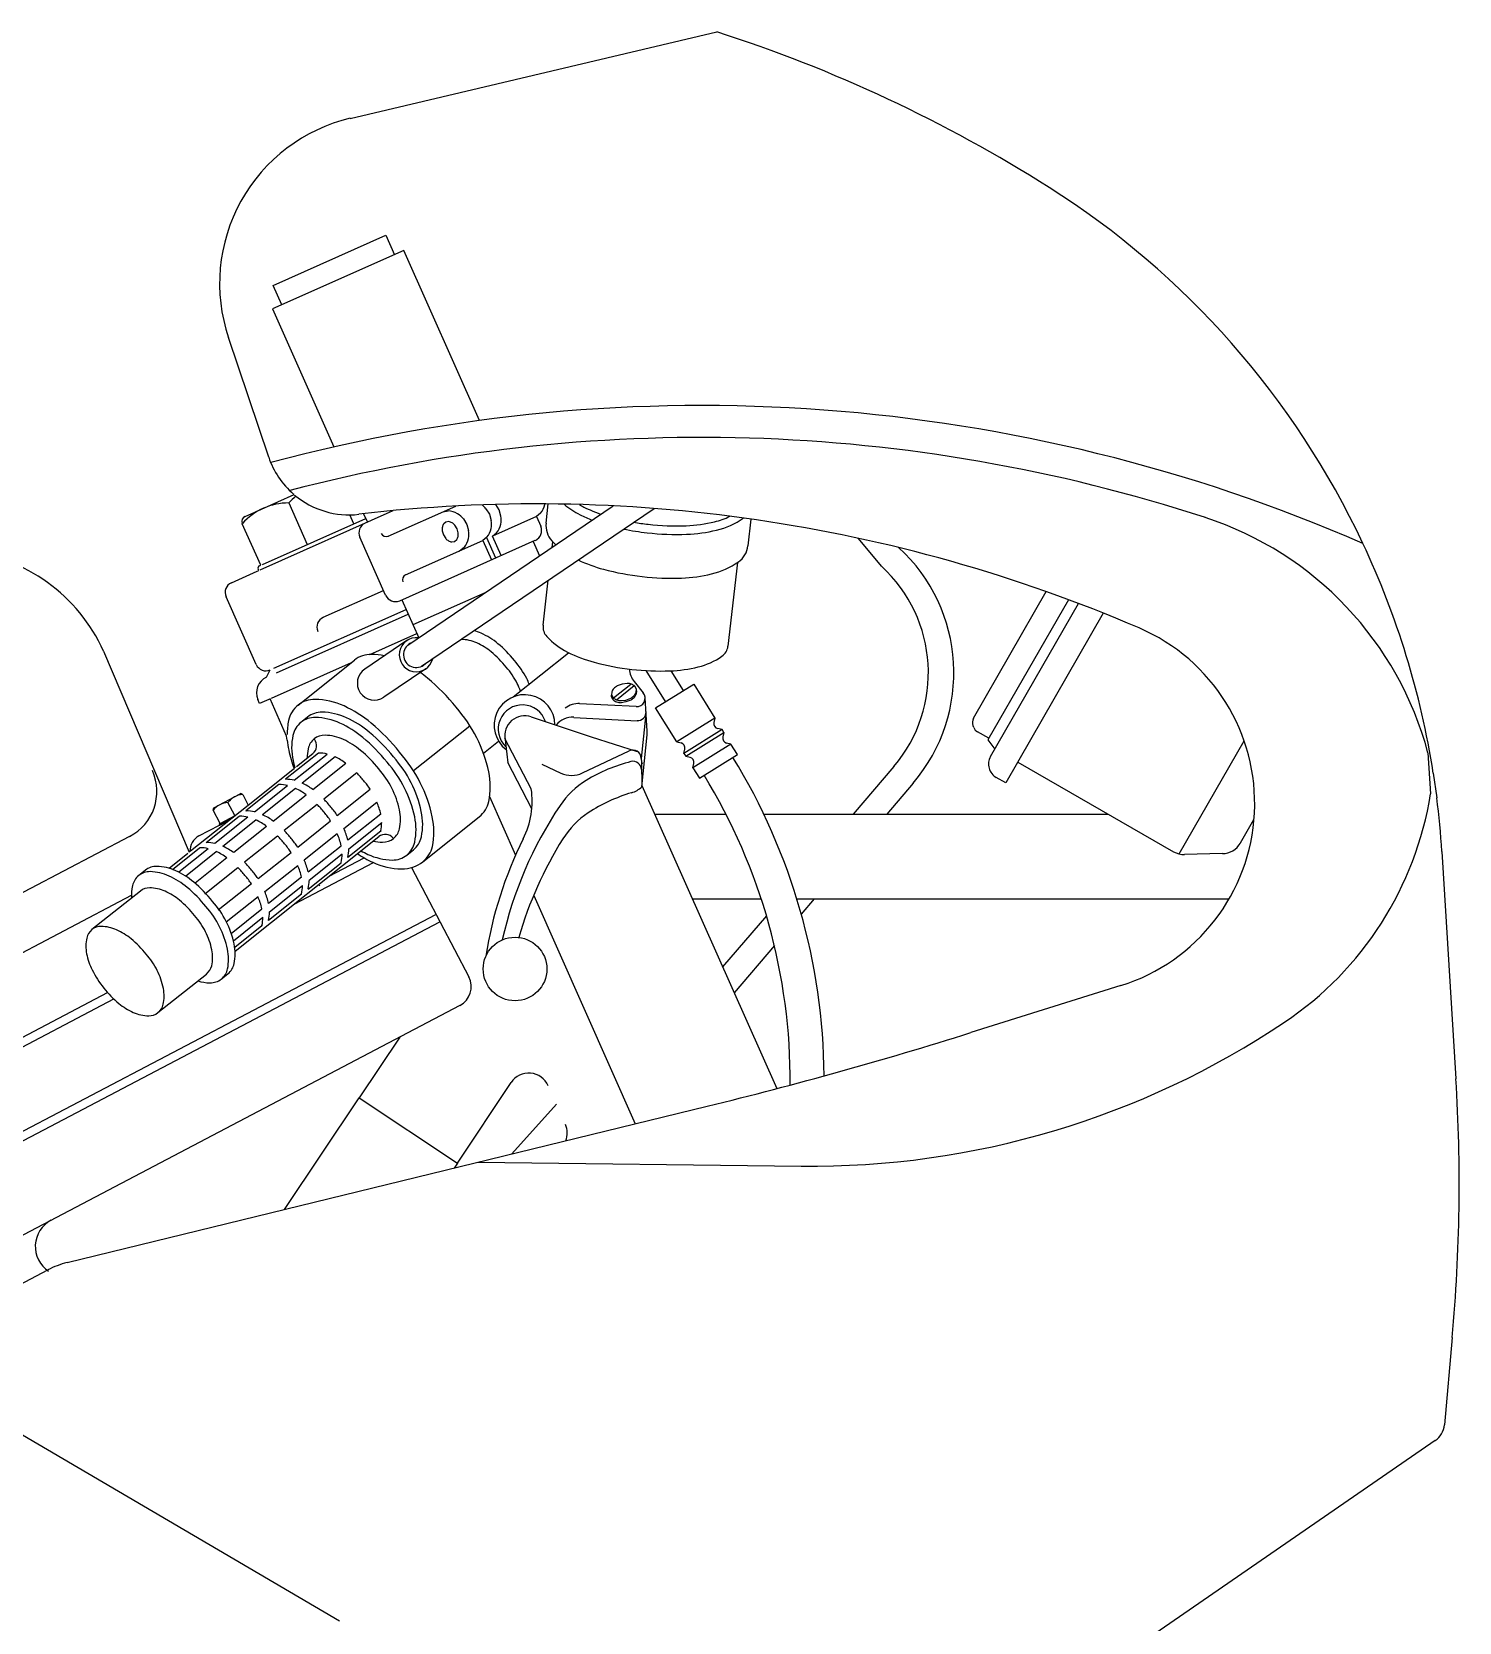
# Model space of a CAD drawing. Extents: x 0 to 1121, y 0 to 612.
# Drawn here: x 726.1 to 961.6, y 350 to 612.3 of the extents above; entities that cross this region are included whole.
import ezdxf

# ---------------------------------------------------------------- set-up
doc = ezdxf.new("R2010")
doc.units = 0
doc.layers.add('WHITE', color=7, linetype='CONTINUOUS')
doc.layers.add('YELLOW', color=2, linetype='CONTINUOUS')

msp = doc.modelspace()

# ---------------------------------------------------------------- linework, layer by layer
at = {"layer": 'WHITE', "linetype": 'CONTINUOUS'}
for p, q in [((778.666, 598.066), (839.107594, 612.341839)), ((765.202022, 542.190254), (758.576, 561.89)), ((761.306, 532.406), (769.398, 536.004)), ((769.398, 536.004), (769.286693, 536.090745)), ((760.847559, 531.19907), (760.827572, 531.258378)), ((763.896, 524.356), (760.847559, 531.19907)), ((761.31387, 532.397326), (761.306, 532.406)), ((759.054211, 521.460705), (763.32602, 523.363489)), ((763.32602, 523.363489), (763.56, 523.46)), ((763.56, 523.46), (763.448, 523.698)), ((763.448, 523.698), (763.456311, 523.695171)), ((763.669171, 524.249689), (763.896, 524.356)), ((763.151295, 507.964211), (758.167295, 519.150211)), ((737.94, 510.174), (752.066, 477.008)), ((764.843137, 505.885927), (765.461789, 507.077295)), ((763.714, 501.55), (763.42, 502.18)), ((765.20442, 502.213175), (763.714, 501.55)), ((765.436, 502.306), (765.20442, 502.213175)), ((768.167782, 496.160588), (765.436, 502.306)), ((768.269626, 495.500609), (768.167782, 496.160588)), ((761.836248, 484.795265), (769.160971, 490.632559)), ((769.160971, 490.632559), (769.398, 490.812)), ((957.326898, 490.072588), (957.90546, 485.995015)), ((756.168, 484.33), (760.508, 486.64)), ((760.508, 486.64), (760.509975, 486.633587)), ((760.907587, 486.512025), (760.914, 486.514)), ((760.914, 486.514), (761.836248, 484.795265)), ((756.042, 483.924), (756.048413, 483.925975)), ((757.200203, 481.761091), (756.042, 483.924)), ((756.169975, 484.323587), (756.168, 484.33)), ((753.704226, 479.682989), (757.076109, 481.456598)), ((757.076109, 481.456598), (757.066387, 481.534274)), ((757.124274, 481.723613), (757.134, 481.726)), ((757.134, 481.726), (757.200203, 481.761091)), ((752.066, 477.008), (752.207605, 477.109212)), ((958.743541, 477.110003), (958.738, 477.106)), ((958.738, 477.106), (961.068, 439.642)), ((960.468, 396.942), (959.158, 382.522)), ((957.653743, 379.961844), (899.850076, 340.136891))]:
    msp.add_line(p, q, dxfattribs=at)
for centre, radius, start, end in [((765.996, 384.776), 239.022, 57.632, 72.189), ((785.106, 570.822), 28, 103.289, 198.61), ((819.014, 468.412), 140, 25.162, 57.632), ((778.47, 546.658), 14, -161.39, -130.991759), ((761.684, 531.566), 0.91, 114, 199.757884), ((819.013287, 468.416551), 139.99871, 8.898667, 25.16019), ((712.362, 498.778), 28, 24, 84.529), ((763.84, 523.866), 0.42, 114, 204), ((759.766, 519.862), 1.75, 114, 204), ((764.75, 508.676), 1.75, -156, -66), ((765.982, 503.328), 2.8, 114, 204), ((780.113156, 496.32629), 11.872277, -176.012032, -167.960997), ((788.394738, 498.065854), 20.334563, -168.034391, -159.100777), ((760.648, 486.374), 0.294, 28, 118), ((819.014, 468.412), 140, 3.562, 7.215), ((756.308, 484.064), 0.294, 118, 208), ((757.19, 481.6), 0.14, 118, 208), ((755.006, 477.204), 2.8, 117.705, 181.94), ((681.604, 422.254), 280, -5.185, 3.562), ((955.668, 382.844), 3.5, -55.434, -5.185)]:
    msp.add_arc(centre, radius, start, end, dxfattribs=at)
at = {"layer": 'YELLOW', "linetype": 'CONTINUOUS'}
for p, q in [((778.669839, 598.072245), (778.666, 598.066)), ((893.957659, 586.660448), (893.963721, 586.659788)), ((765.94, 570.5), (784.504, 578.774)), ((784.504, 578.774), (785.932, 575.568)), ((787.472, 576.254), (765.828, 566.622)), ((799.96, 548.212), (787.472, 576.254)), ((767.368, 567.308), (765.94, 570.5)), ((765.828, 566.622), (775.964, 543.858)), ((758.576, 561.89), (758.570044, 561.886508)), ((763.810687, 523.579374), (785.764, 533.358)), ((768.52563, 534.617567), (771.568, 527.772)), ((779.24, 531.188), (778.582, 532.658)), ((780.864, 532.854), (781.48, 531.454)), ((784.938, 529.158), (796.068, 534.114)), ((788.144, 511.154), (822.024, 534.142)), ((790.412, 507.682), (828.772, 533.708)), ((793.94, 533.162), (794.822, 533.302)), ((801.052, 533.652), (801.626, 532.756)), ((801.626, 532.756), (801.906, 531.734)), ((802.662, 534.352), (802.648, 534.366)), ((803.222, 533.47), (802.662, 534.352)), ((803.502, 532.448), (803.222, 533.47)), ((810.054, 532.924), (809.368, 532.364)), ((810.964, 531.314), (811.314, 534.45)), ((764.181868, 524.491109), (781.214, 532.07)), ((793.842, 530.04), (794.024, 529.368)), ((794.444, 531.468), (794.08, 531.174)), ((794.906, 531.538), (794.444, 531.468)), ((796.278, 530.376), (795.9, 530.964)), ((796.474, 529.704), (796.278, 530.376)), ((797.328, 531.986), (797.888, 531.09)), ((797.888, 531.09), (798.182, 530.082)), ((809.368, 532.364), (802.116, 529.144)), ((809.368, 532.364), (810.084705, 530.765789)), ((843.514, 532.126), (843.5, 532.112)), ((844.76, 531.958), (844.27, 527.548)), ((784.501295, 519.388211), (780.231295, 528.978211)), ((786.814, 518.49), (809.186, 528.458)), ((787.78, 522.76), (800.52, 528.43)), ((794.024, 529.368), (794.402, 528.78)), ((795.41, 528.206), (795.872, 528.276)), ((795.872, 528.276), (796.222, 528.57)), ((797.482, 527.324), (796.6, 526.624)), ((801.206, 528.99), (800.52, 528.43)), ((800.52, 528.43), (801.934, 525.238)), ((801.136, 528.934), (802.648, 525.546)), ((802.116, 529.144), (802.802, 529.704)), ((803.544, 525.938), (802.116, 529.144)), ((808.822, 528.29), (809.886, 525.91)), ((812.042, 528.234), (811.93, 527.296)), ((866.278, 524.174), (862.498, 528.78)), ((842.534, 524.79), (840.966, 510.986)), ((774.2, 515.76), (784.14, 520.184)), ((789.012, 514.556), (801.066, 519.918)), ((810.474, 514.444), (811.314, 521.864)), ((881.478, 499.1), (893.468, 520.002)), ((766.073482, 507.349588), (787.892, 517.062)), ((787.178, 518.658), (789.978, 512.386)), ((897.138, 518.658), (883.858, 495.53)), ((884.298, 492.772), (898.798, 518.042)), ((766.466973, 506.597267), (788.228, 516.292)), ((902.888, 516.446), (886.818, 488.432)), ((787.976, 511.91), (781.06, 507.206)), ((781.886, 509.642), (789.656, 513.1)), ((796.95, 512.106), (796.978, 512.106)), ((737.941273, 510.166626), (737.94, 510.174)), ((805.546, 502.642), (814.674, 509.922)), ((765.644228, 502.408871), (778.848, 508.284)), ((770.056, 501.27), (779.352, 508.69)), ((791.126, 507.276), (784.196, 502.572)), ((830.69, 501.844), (827.498, 506.968)), ((833.658, 503.692), (831.628, 506.94)), ((822.066, 502.46), (824.964, 504.756)), ((822.556, 502.166), (825.482, 504.49)), ((823.494, 504.756), (822.71, 504.448)), ((824.348, 504.854), (823.494, 504.756)), ((825.496, 505.148), (826.990635, 503.29827)), ((825.874, 503.93), (825.622, 504.378)), ((825.846, 503.426), (825.874, 503.93)), ((829.024, 500.808), (835.324, 504.728)), ((835.324, 504.728), (838.81, 499.128)), ((763.42, 502.18), (763.424073, 502.189137)), ((825.827973, 501.019958), (816.494, 501.508)), ((821.758, 502.614), (821.772, 502.936)), ((822.01, 502.166), (821.758, 502.614)), ((821.8, 503.44), (821.772, 502.936)), ((821.772, 502.936), (822.024, 502.502)), ((824.138, 501.788), (823.368, 501.676)), ((823.382, 502.012), (824.138, 502.11)), ((824.138, 502.11), (824.936, 502.418)), ((824.922, 502.096), (824.138, 501.788)), ((825.86, 503.608), (825.832, 503.104)), ((827.652, 496.972), (827.302, 502.502)), ((771.624, 499.296), (770.532, 498.428)), ((808.514, 499.352), (818.384, 496.048)), ((815.528, 499.254), (825.972, 498.708)), ((827.428, 499.842), (826.672, 492.478)), ((832.51, 495.208), (829.024, 500.808)), ((838.81, 499.128), (832.51, 495.208)), ((838.81, 499.128), (838.642, 498.4)), ((789.082, 490.462), (798.392, 497.868)), ((804.16, 496.034), (804.636, 491.764)), ((818.384, 496.048), (826.014, 493.64)), ((826.756, 487.788), (827.633953, 496.393027)), ((840, 497.224), (833.7, 493.304)), ((833.994, 492.828), (840.294, 496.748)), ((840, 497.224), (839.272, 497.392)), ((840.294, 496.748), (840, 497.224)), ((840.294, 496.748), (840.126, 496.02)), ((881.528, 497.56), (881.398, 497.882)), ((884.018, 495.796), (882.128, 496.874)), ((773.416, 493.374), (767.97, 489.034)), ((769.80498, 491.145789), (772.478, 493.276)), ((772.744, 495.642), (772.702, 495.698)), ((773.472, 493.374), (773.416, 493.374)), ((800.632, 493.332), (803.124, 495.32)), ((808.528, 487.452), (804.188, 495.768)), ((816.984, 490.084), (824.684, 493.724)), ((832.51, 495.208), (833.238, 495.04)), ((833.7, 493.304), (833.868, 494.032)), ((833.7, 493.304), (833.994, 492.828)), ((841.47, 494.844), (835.184, 490.924)), ((841.47, 494.844), (840.756, 495.012)), ((842.548, 493.122), (841.47, 494.844)), ((883.858, 495.53), (885.008, 494.018)), ((915.408, 476.728), (926.118, 495.404)), ((956.452393, 493.377459), (956.886115, 486.635533)), ((769.398, 488.866), (774.844, 493.206)), ((776.16, 492.744), (770.728, 488.404)), ((772.492, 487.354), (777.938, 491.68)), ((808.612, 484.176), (804.636, 491.792)), ((810.278, 491.526), (813.414, 490.07)), ((826.672, 492.478), (826.686022, 491.84554)), ((826.686022, 491.84554), (826.756, 487.788)), ((833.994, 492.828), (834.722, 492.66)), ((835.184, 490.924), (835.352, 491.652)), ((835.184, 490.924), (836.248, 489.202)), ((836.248, 489.202), (842.548, 493.122)), ((868.338, 491.134), (861.63, 483.294)), ((888.778, 491.848), (914.478, 477.092)), ((766.878, 488.166), (761.432, 483.826)), ((762.874, 483.658), (768.306, 487.998)), ((766.934, 488.166), (766.878, 488.166)), ((767.97, 489.034), (768.026, 489.034)), ((779.73, 490.098), (774.298, 485.772)), ((826.756, 488.012), (849.016, 438.018)), ((871.523463, 488.417225), (867.158, 483.294)), ((886.818, 488.432), (885.238, 489.342)), ((769.636, 487.536), (764.19, 483.196)), ((765.954, 482.146), (771.4, 486.472)), ((776.524, 483.07), (781.956, 487.396)), ((801.64, 486.178), (805.938, 476.546)), ((752.322117, 477.213165), (761.830917, 484.791016)), ((754.908, 478.618), (760.34, 482.958)), ((761.782, 482.79), (756.336, 478.45)), ((757.204794, 481.763525), (759.696, 483.084)), ((759.64, 483.056), (758.478, 485.226)), ((760.34, 482.958), (760.396, 482.958)), ((761.432, 483.826), (761.488, 483.826)), ((773.192, 484.89), (767.76, 480.564)), ((777.616, 480.928), (783.062, 485.254)), ((783.692, 483.294), (778.246, 478.968)), ((790.636, 475.44), (799.946, 482.846)), ((828.856, 483.294), (840.63, 483.294)), ((846.874, 483.294), (903.668, 483.294)), ((757.106, 481.46), (758.758, 482.342)), ((757.151068, 481.496026), (758.786, 482.356)), ((757.652, 477.988), (763.098, 482.328)), ((764.862, 481.264), (759.43, 476.938)), ((769.986, 477.862), (775.418, 482.188)), ((783.692, 480.48), (778.246, 476.14)), ((778.414, 477.568), (783.846, 481.908)), ((783.706, 480.522), (783.692, 480.48)), ((925.508, 478.534), (927.748, 482.412)), ((742.265322, 479.609034), (607.469653, 408.827793)), ((749.336, 474.18), (753.802, 477.75)), ((755.244, 477.582), (750.386, 473.704)), ((753.802, 477.75), (753.858, 477.75)), ((754.95, 478.618), (754.908, 478.618)), ((759.668, 460.684), (783.386937, 479.595795)), ((766.668, 479.682), (761.222, 475.356)), ((776.524, 480.046), (771.078, 475.72)), ((771.708, 473.76), (777.154, 478.086)), ((785.792, 479.276), (785.75, 479.318)), ((748.762, 474.376), (751.865956, 476.849636)), ((751.492, 473.074), (756.56, 477.12)), ((758.324, 476.056), (753.074, 471.884)), ((763.448, 472.654), (768.894, 476.98)), ((769.384, 468.426), (782.474, 475.3)), ((771.708, 470.932), (777.154, 475.272)), ((777.308, 476.7), (771.876, 472.36)), ((775.194, 473.06), (780.948, 476.084)), ((777.154, 475.272), (777.168, 475.314)), ((778.246, 476.14), (778.26, 476.196)), ((787.976, 476.532), (789.068, 477.4)), ((922.558, 476.77), (916.298, 476.63)), ((744.87, 474.04), (743.778, 473.172)), ((754.684, 470.148), (760.13, 474.474)), ((764.554, 470.512), (769.986, 474.838)), ((770.616, 472.878), (765.184, 468.552)), ((788.746, 474.46), (798.21, 456.428)), ((455.63, 319.214), (742.574, 469.896)), ((744.03, 470.61), (736.036, 464.24)), ((762.356, 471.772), (756.896, 467.432)), ((763.448, 469.63), (758.198, 465.458)), ((770.616, 470.064), (765.184, 465.724)), ((765.338, 467.152), (770.784, 471.492)), ((770.63, 470.106), (770.616, 470.064)), ((771.722, 470.988), (771.708, 470.932)), ((808.92, 469.854), (825.678, 432.208)), ((759.01, 463.624), (764.078, 467.67)), ((835.086, 469.294), (846.454, 469.294)), ((852.334, 469.294), (923.638, 469.294)), ((855.204, 469.294), (853.062, 466.802)), ((515.732, 321.272), (792.792, 466.76)), ((516.376, 320.026), (793.436, 465.514)), ((759.388, 462.406), (764.246, 466.284)), ((764.078, 464.856), (759.612, 461.286)), ((764.092, 464.898), (764.078, 464.856)), ((765.184, 465.724), (765.184, 465.78)), ((847.308, 466.536), (840.084, 458.08)), ((848.624, 461.608), (841.974, 453.824)), ((746.942, 450.548), (754.936, 456.918)), ((757.386, 456.092), (758.478, 456.96)), ((905.788, 455), (881.057647, 447.242829)), ((440.034, 297.066), (738.626, 453.852)), ((796.74, 451.71), (491.736, 291.536)), ((509.978, 332.206), (739.648, 452.802)), ((786.814, 446.488), (780.15, 436.506)), ((796.334, 425.698), (805.211381, 439.009785)), ((961.068, 439.642), (961.063083, 439.650005)), ((767.83, 418.082), (780.15, 436.506)), ((780.15, 436.506), (796.334, 425.698)), ((731.962, 409.304), (837.564, 435.106)), ((805.322, 427.238), (812.672, 435.456)), ((796.334, 425.698), (795.802, 424.914)), ((799.722, 425.866), (853.076, 425.222)), ((629.972, 356.23), (728.77113, 408.104943)), ((960.458266, 396.949881), (960.468, 396.942)), ((719.278, 384.006), (776.86, 350.196)), ((959.158, 382.522), (959.153678, 382.527699))]:
    msp.add_line(p, q, dxfattribs=at)
msp.add_circle((805.84, 457.744), 5.25, dxfattribs=at)
for centre, radius, start, end in [((836.626, 277.662), 273.028, 66.450551, 105.089), ((836.626, 277.662), 267.764, 71.92, 104.699), ((776.104, 527.912), 10.122, 129.244, 138.53), ((778.47, 546.658), 14, -129.9527, -83.339), ((768.432, 524.496), 10.122, 89.47, 138.383565), ((809.326, 282.464), 252, 66.752, 96.661), ((794.738022, 530.19298), 3.110154, 58.825098, 88.452747), ((794.524848, 529.808376), 3.549607, 37.84178, 59.094679), ((798.256542, 531.453923), 3.556139, 38.178072, 53.054048), ((807.697256, 534.934936), 3.098081, -40.473089, -10.84544), ((807.254171, 535.400951), 3.640233, -16.747524, -15.143268), ((822.35028, 544.300747), 12.970026, -130.389259, -116.42639), ((822.467062, 544.645598), 11.922212, -120.299871, -116.17502), ((827.589876, 554.824975), 24.726416, -116.445648, -111.404433), ((827.786092, 555.2106), 23.750352, -116.448085, -109.116727), ((781.83, 529.69), 1.75, 114, 204), ((795.69164, 530.306122), 1.868686, 169.208699, 188.187396), ((795.164424, 530.397628), 1.33369, 144.399956, 168.829601), ((794.758635, 530.185905), 1.360102, 59.350229, 83.779874), ((794.503411, 529.819898), 1.805389, 39.324726, 58.303423), ((794.667963, 529.461309), 3.568433, -11.235956, 10.016943), ((798.849256, 531.000936), 3.098081, -40.473089, -10.84544), ((798.391963, 531.113309), 3.568433, -11.235956, 10.016943), ((800.445256, 531.714936), 3.098081, -40.473089, -10.84544), ((799.987963, 531.827309), 3.568433, -11.235956, 10.016943), ((808.486, 530.054), 1.75, -66, 24), ((814.684018, 530.894444), 3.743602, 173.565181, 222.319713), ((832.40511, 572.141875), 42.703224, -101.660869, -96.390586), ((832.621824, 573.513719), 42.682273, -99.68681, -96.478456), ((832.554907, 573.399827), 42.561592, -96.406247, -87.930338), ((833.21805, 554.50955), 23.659697, -87.883107, -76.433486), ((833.204575, 554.51305), 25.078801, -87.844114, -76.394493), ((836.035739, 542.859314), 11.673567, -76.464056, -63.414738), ((836.041444, 542.839997), 13.065986, -76.444243, -55.191344), ((902.338, 478.968), 56, 14.910612, 71.92), ((784.588, 529.956), 0.882, -156, -66), ((795.805589, 529.96598), 1.837555, -139.803449, -120.824752), ((795.557365, 529.558095), 1.360102, -120.649771, -96.220126), ((795.10524, 529.353372), 1.36412, -35.048477, -10.618832), ((794.659238, 529.486756), 1.827718, -12.152349, 6.826348), ((795.098788, 529.341936), 3.122781, -40.255573, -10.627924), ((821.373928, 536.986546), 12.79173, -137.678485, -133.553635), ((832.600372, 573.409804), 43.985039, -96.459522, -87.983613), ((840.543936, 527.963591), 3.749169, -55.118775, -6.364242), ((827.08906, 548.112653), 25.316843, -115.29927, -105.221713), ((835.222444, 535.653306), 13.100624, -76.512251, -55.259352), ((850.234, 506.604), 28, -40.506, 47.551), ((788.144, 521.962), 0.882, 114, 204), ((831.757998, 566.158083), 43.955654, -104.918288, -96.442379), ((831.774372, 566.185804), 43.985039, -96.459522, -87.983613), ((832.378575, 547.28905), 25.078801, -87.844114, -76.394493), ((850.234, 506.604), 23.8, -40.506, 47.598), ((786.1, 520.1), 1.75, -156, -66), ((774.914, 514.15), 1.75, 114, 204), ((812.814097, 514.184251), 2.354469, 173.666146, 222.420678), ((789.544, 509.586), 2.8, 82.166, 346.505), ((796.933367, 505.826218), 6.27994, 65.616407, 89.592779), ((796.906832, 505.810274), 8.053832, 65.552384, 74.257154), ((795.085886, 501.766939), 12.488271, 50.520234, 65.624413), ((819.693148, 520.441683), 11.653754, -137.682977, -116.430079), ((896.368, 485.058), 31.5, -72.574, 66.752), ((782.07735, 505.269113), 4.373786, 88.838622, 128.543604), ((781.917455, 497.647097), 11.997477, 78.506665, 88.812952), ((789.544, 509.586), 2.1, 116.425, 313.921), ((795.119274, 501.828118), 10.670354, 50.503157, 65.607337), ((791.00225, 496.846627), 17.132947, 38.567817, 50.474615), ((791.160239, 497.004616), 18.660015, 38.607, 50.513798), ((825.020175, 531.167875), 23.629914, -116.420261, -104.97064), ((833.325078, 518.898494), 11.655361, -76.398704, -55.145805), ((838.653171, 511.241339), 2.326881, -55.054546, -6.300014), ((782.628, 504.896), 2.8, 124.164, 304.164), ((778.650494, 490.347614), 19.976854, 50.31888, 54.672835), ((795.059837, 499.274194), 12.463009, 26.596815, 41.472791), ((795.047348, 499.245792), 14.239982, 26.672588, 41.32033), ((829.945068, 549.505572), 42.617422, -104.998424, -96.522515), ((828.226, 507.346), 3.5, -177.797, -141.041), ((829.852907, 549.459827), 42.561592, -96.406247, -87.930338), ((830.51605, 530.56955), 23.659697, -87.883107, -76.433486), ((770.28001, 480.322152), 33.037247, 38.570232, 50.248453), ((795.624066, 499.521062), 11.848005, 20.106469, 26.750917), ((795.534588, 499.552938), 13.66683, 22.314043, 26.438894), ((823.300767, 502.918605), 1.588759, 136.412172, 160.841817), ((823.812563, 502.447048), 2.284612, 118.855603, 136.695765), ((824.296611, 502.56106), 2.293516, 70.875945, 88.716107), ((824.526605, 503.227233), 1.588759, 46.412172, 70.841817), ((772.781138, 497.8316), 4.387365, 128.398928, 168.10391), ((772.78135, 497.849112), 4.373786, 88.838622, 128.543604), ((772.653392, 490.357452), 11.866525, 65.204417, 88.954082), ((769.039032, 482.558031), 20.462717, 50.299843, 65.175819), ((807.408, 497.966), 5.026, 0.8, 233.13), ((807.058, 497.322), 3.99, 18.017, 227.027), ((816.312, 498.022), 3.5, 86.969, 128.554), ((823.105395, 503.316767), 1.588759, -133.587828, -109.158183), ((823.119395, 503.652767), 1.588759, -133.587828, -109.158183), ((823.421988, 504.243533), 2.5681, -109.044753, -91.204591), ((823.435988, 504.579533), 2.5681, -109.044753, -91.204591), ((823.819437, 504.096952), 2.284612, -61.144397, -43.304235), ((823.833437, 504.418952), 2.284612, -61.144397, -43.304235), ((824.331233, 503.625395), 1.588759, -43.587828, -19.158183), ((824.345233, 503.947395), 1.588759, -43.587828, -19.158183), ((825.902, 502.418), 1.4, -93.031, 38.959), ((780.113156, 496.32629), 11.872277, 168.289339, 179.414819), ((772.846475, 495.538125), 3.702455, 88.985943, 128.690925), ((773.938475, 496.406125), 3.702455, 88.985943, 128.690925), ((772.70458, 489.150234), 10.091897, 65.072647, 88.822312), ((773.82987, 490.025234), 10.084269, 65.260933, 89.010597), ((770.724592, 483.449345), 17.356295, 50.159273, 65.035249), ((778.265604, 485.117906), 23.83545, 26.878733, 41.526475), ((807.464, 496.216), 3.318, 71.525, 190.647), ((815.332, 495.768), 3.5, 86.969, 140.77), ((826.056, 500.108), 1.4, -93.031, 3.554), ((882.688, 498.414), 1.4, 150.15, 202.128), ((779.062794, 494.24729), 10.06934, 168.318734, 192.068398), ((772.833287, 495.515188), 3.712196, 128.310741, 168.015724), ((774.431663, 493.5174), 2.783298, 88.71664, 128.421622), ((774.348508, 488.726103), 7.575294, 65.149836, 88.8995), ((769.67921, 482.627963), 17.281672, 50.214569, 65.090544), ((762.882804, 474.370049), 27.976622, 38.662678, 50.340899), ((763.981804, 475.306498), 27.928436, 38.562001, 50.240222), ((760.97701, 472.970601), 32.989135, 38.484864, 50.163085), ((779.01192, 485.52677), 22.984929, 11.934754, 26.81073), ((824.152, 496.748), 3.5, -5.821, 3.554), ((839.454, 498.218), 0.84, 166.925, 256.925), ((840.938, 495.838), 0.84, 166.925, 256.925), ((882.82811, 498.091732), 1.404644, -157.755941, -119.895865), ((779.088952, 492.505492), 7.535006, 167.876426, 179.783224), ((774.441563, 493.535875), 2.775043, 128.818816, 168.523798), ((771.442, 494.592), 1.68, -51.446, 38.554), ((773.396674, 487.072501), 6.301949, 76.72275, 89.315135), ((772.089812, 483.819413), 12.976888, 50.328864, 65.20484), ((766.943129, 477.702373), 20.970921, 38.496235, 50.174456), ((768.955604, 477.697906), 23.83545, 26.878733, 41.526475), ((825.272, 492.464), 1.4, 1.007, 115.298), ((833.042, 494.214), 0.84, -13.075, 76.925), ((786.475567, 495.802392), 17.643444, -168.026182, -163.901331), ((771.520101, 482.972919), 10.816778, 53.606458, 64.598811), ((772.023322, 480.718158), 15.138952, 26.884957, 41.532699), ((769.558633, 478.493519), 20.210192, 26.711608, 41.35935), ((770.705096, 479.368519), 20.164711, 26.798936, 41.446678), ((831.494457, 466.13163), 26.638801, 104.174396, 121.470133), ((825.314, 490.602), 1.4, 1.007, 104.169), ((826.826, 491.848), 0.14, -178.993, -26.624), ((834.526, 491.834), 0.84, -13.075, 76.925), ((754.656, 439.278), 102.186, 0.469, 31.49), ((886.478, 491.526), 2.52, 150.15, 240.15), ((738.36, 487.046), 8.4, -62.295, 24), ((766.858674, 481.864501), 6.301949, 76.72275, 89.315135), ((767.950674, 482.732501), 6.301949, 76.72275, 89.315135), ((766.15385, 478.712668), 10.716565, 53.741104, 64.733457), ((767.800232, 478.281476), 16.791355, 38.769345, 44.726764), ((771.43625, 480.50531), 12.575641, 33.225766, 41.243902), ((771.313658, 479.645762), 19.496533, 12.002047, 26.878023), ((769.70192, 478.10677), 22.984929, 11.934754, 26.81073), ((789.855554, 487.79671), 11.906295, -11.71113, 12.038534), ((824.894, 476.91), 14, 121.459, 146.174), ((815.178, 493.878), 4.2, -114.982, -64.702), ((754.656, 439.278), 96.586, -0.401, 31.49), ((761.124, 483.21), 3.318, 94.214341, 142.53), ((764.989101, 477.837668), 10.75413, 53.406511, 64.398863), ((762.233708, 473.948476), 16.892095, 38.465109, 44.422528), ((772.483243, 480.953321), 14.6224, 12.002047, 26.878023), ((770.221658, 478.763762), 19.496533, 12.002047, 26.878023), ((797.220862, 486.2844), 4.387365, -51.601072, -11.89609), ((794.668, 485.478), 14, -26.523, 8.154), ((832.590751, 461.257042), 26.641012, 106.420844, 123.385033), ((823.872, 490.84), 4.2, -73.575, -46.489), ((901.588, 495.474), 56, -56.121, -9.08095), ((758.688, 481.908), 3.318, 93.47, 142.53), ((760.327674, 476.593057), 6.365309, 76.792581, 89.384965), ((761.419674, 477.461057), 6.365309, 76.792581, 89.384965), ((759.61585, 473.504668), 10.716565, 53.741104, 64.733457), ((761.262232, 473.073476), 16.791355, 38.769345, 44.726764), ((764.89825, 475.29731), 12.575641, 33.225766, 41.243902), ((766.104128, 476.17231), 12.496074, 33.503544, 41.52168), ((773.192187, 481.00031), 10.747423, 12.322713, 23.315065), ((779.395654, 482.44), 7.551962, -11.874832, 11.874832), ((779.438206, 480.746), 10.069282, -11.874832, 11.874832), ((780.537206, 481.59471), 10.06934, -11.681266, 12.068398), ((780.545554, 480.37671), 11.906295, -11.71113, 12.038534), ((867.96332, 448.035018), 65.852974, 146.163684, 167.267178), ((825.634204, 471.812816), 13.999101, 123.384172, 148.099004), ((758.451101, 472.629668), 10.75413, 53.406511, 64.398863), ((755.695708, 468.740476), 16.892095, 38.465109, 44.422528), ((767.746187, 476.67431), 10.747423, 12.322713, 23.315065), ((777.495058, 481.849439), 6.351212, -12.064081, 0.528303), ((784.059437, 481.457513), 2.785816, -51.543312, -11.83833), ((753.789674, 471.385058), 6.365309, 76.792581, 89.384965), ((754.881674, 472.253058), 6.365309, 76.792581, 89.384965), ((753.08485, 468.223919), 10.779431, 53.939799, 64.932151), ((754.738232, 467.865476), 16.791355, 38.769345, 44.726764), ((758.37425, 470.08931), 12.575641, 33.225766, 41.243902), ((759.566127, 470.96431), 12.496074, 33.503544, 41.52168), ((766.654187, 475.79231), 10.747423, 12.322713, 23.315065), ((772.119501, 477.579883), 6.29451, -12.700545, -0.108161), ((784.16976, 486.141826), 7.483752, -103.206594, -91.299796), ((784.434, 478.282), 1.68, 38.554, 128.554), ((784.04295, 481.4496), 2.789931, -90.882083, -51.177101), ((785.667712, 479.425425), 3.701365, -51.418187, -11.713205), ((786.747325, 480.319813), 3.729724, -51.522226, -11.817244), ((787.93025, 478.8714), 4.36985, -51.743283, -12.038301), ((866.124, 449.806), 65.856, 153.477, 171.218), ((869.648, 444.416), 65.856, 148.107, 163.643), ((922.488, 480.27), 3.5, -88.722, -29.85), ((751.913101, 467.421668), 10.75413, 53.406511, 64.398863), ((749.157708, 463.532476), 16.892095, 38.465109, 44.422528), ((761.208187, 471.46631), 10.747423, 12.322713, 23.315065), ((770.957058, 476.641439), 6.351212, -12.064081, 0.528303), ((790.497171, 492.794952), 19.244006, -123.62038, -114.91561), ((788.959639, 492.495516), 17.485127, -119.197565, -115.072714), ((785.80342, 485.809766), 10.091897, -114.927353, -91.177688), ((787.359608, 486.081258), 11.833371, -114.832412, -91.082748), ((785.661525, 479.421875), 3.702455, -91.014057, -51.309075), ((787.238062, 479.691875), 5.442832, -91.074458, -51.369476), ((916.228, 480.13), 3.5, -119.85, -88.722), ((745.5865, 470.897325), 2.905997, 128.486758, 168.19174), ((745.581437, 470.908462), 2.89413, 88.840545, 128.545527), ((746.673437, 471.776462), 2.89413, 88.840545, 128.545527), ((745.483928, 465.947785), 7.855766, 65.111955, 88.861619), ((746.609218, 466.822785), 7.848176, 65.353925, 89.10359), ((743.135719, 460.829464), 13.487014, 50.337479, 65.213455), ((744.1741, 461.704464), 13.515926, 50.143562, 65.019538), ((748.200232, 462.657476), 16.791355, 38.769345, 44.726764), ((751.83625, 464.88131), 12.575641, 33.225766, 41.243902), ((753.028127, 465.75631), 12.496074, 33.503544, 41.52168), ((760.116187, 470.58431), 10.747423, 12.322713, 23.315065), ((765.581501, 472.371883), 6.29451, -12.700545, -0.108161), ((750.373698, 469.889208), 7.79819, 168.139245, 183.243425), ((745.530633, 468.696848), 2.431471, 89.072305, 128.10983), ((745.518367, 464.881184), 6.247029, 65.550058, 89.52643), ((743.704274, 460.797319), 10.715586, 50.653838, 65.758018), ((737.760088, 454.427333), 21.846621, 38.522878, 50.201099), ((738.852088, 455.295333), 21.846621, 38.522878, 50.201099), ((753.578187, 465.37631), 10.747423, 12.322713, 23.315065), ((754.684187, 466.25831), 10.747423, 12.322713, 23.315065), ((764.426057, 471.496883), 6.357944, -12.636384, -0.044), ((774.76, 472.206), 1.4, -158.005, -148.446), ((739.59425, 455.868627), 17.132947, 38.567817, 50.474615), ((743.071151, 457.606377), 15.732887, 26.865373, 41.513115), ((744.163151, 458.474377), 15.732887, 26.865373, 41.513115), ((759.043501, 467.163883), 6.29451, -12.700545, -0.108161), ((737.536633, 462.326848), 2.431471, 89.072305, 128.10983), ((737.524367, 458.511184), 6.247029, 65.550058, 89.52643), ((743.705456, 458.303194), 12.418236, 26.736453, 41.612429), ((743.548057, 457.874465), 15.186324, 11.900198, 26.776174), ((744.647057, 458.688847), 15.204315, 12.092472, 26.968448), ((757.888057, 466.288883), 6.357944, -12.636384, -0.044), ((741.306645, 461.519034), 6.268446, 167.703775, 191.680147), ((737.563937, 462.342443), 2.43625, 128.841456, 167.878981), ((735.710274, 454.427319), 10.715586, 50.653838, 65.758018), ((731.60025, 449.498627), 17.132947, 38.567817, 50.474615), ((744.007949, 458.537651), 12.042827, 11.283522, 26.387702), ((751.824046, 460.257), 7.858122, -11.874832, 11.874832), ((745.654868, 462.351955), 10.695448, -168.666003, -153.561823), ((735.711456, 451.933194), 12.418236, 26.736453, 41.612429), ((749.679355, 459.624966), 6.268446, -12.296225, 11.680147), ((750.725046, 459.35571), 7.858196, -11.6268, 12.122864), ((751.401898, 465.28822), 17.14889, -153.326559, -141.419761), ((736.013949, 452.167651), 12.042827, 11.283522, 26.387702), ((753.43481, 458.828304), 2.429575, -51.838379, -12.800854), ((755.5775, 458.366675), 2.905997, -51.513242, -11.80826), ((756.6695, 459.234675), 2.905997, -51.513242, -11.80826), ((751.39175, 465.275373), 17.132947, -141.432183, -129.525385), ((741.685355, 453.254966), 6.268446, -12.296225, 11.680147), ((755.670585, 463.271899), 7.811274, -106.179443, -91.075263), ((755.582562, 458.355538), 2.89413, -91.159455, -51.454473), ((795.116, 454.804), 3.494311, -62.305608, 27.694392), ((747.274726, 460.293882), 10.670354, -129.496843, -114.392663), ((745.44081, 452.458304), 2.429575, -51.838379, -12.800854), ((745.460633, 456.295782), 6.27994, -114.383593, -90.407221), ((745.42862, 452.434405), 2.418438, -90.298989, -51.261464), ((854.756, 565.222), 140, -90.688, -56.121), ((671.426, 1115.116), 700, -76.271, -72.574), ((808.122, 437.066), 3.5, 24, 146.264), ((810.964, 430.682), 3.5, -21.184, 24), ((731.598, 411.964), 4.9, 117.705, 236.264), ((735.28, 395.71), 14, 103.729, 117.705)]:
    msp.add_arc(centre, radius, start, end, dxfattribs=at)

doc.saveas('drawing.dxf')
